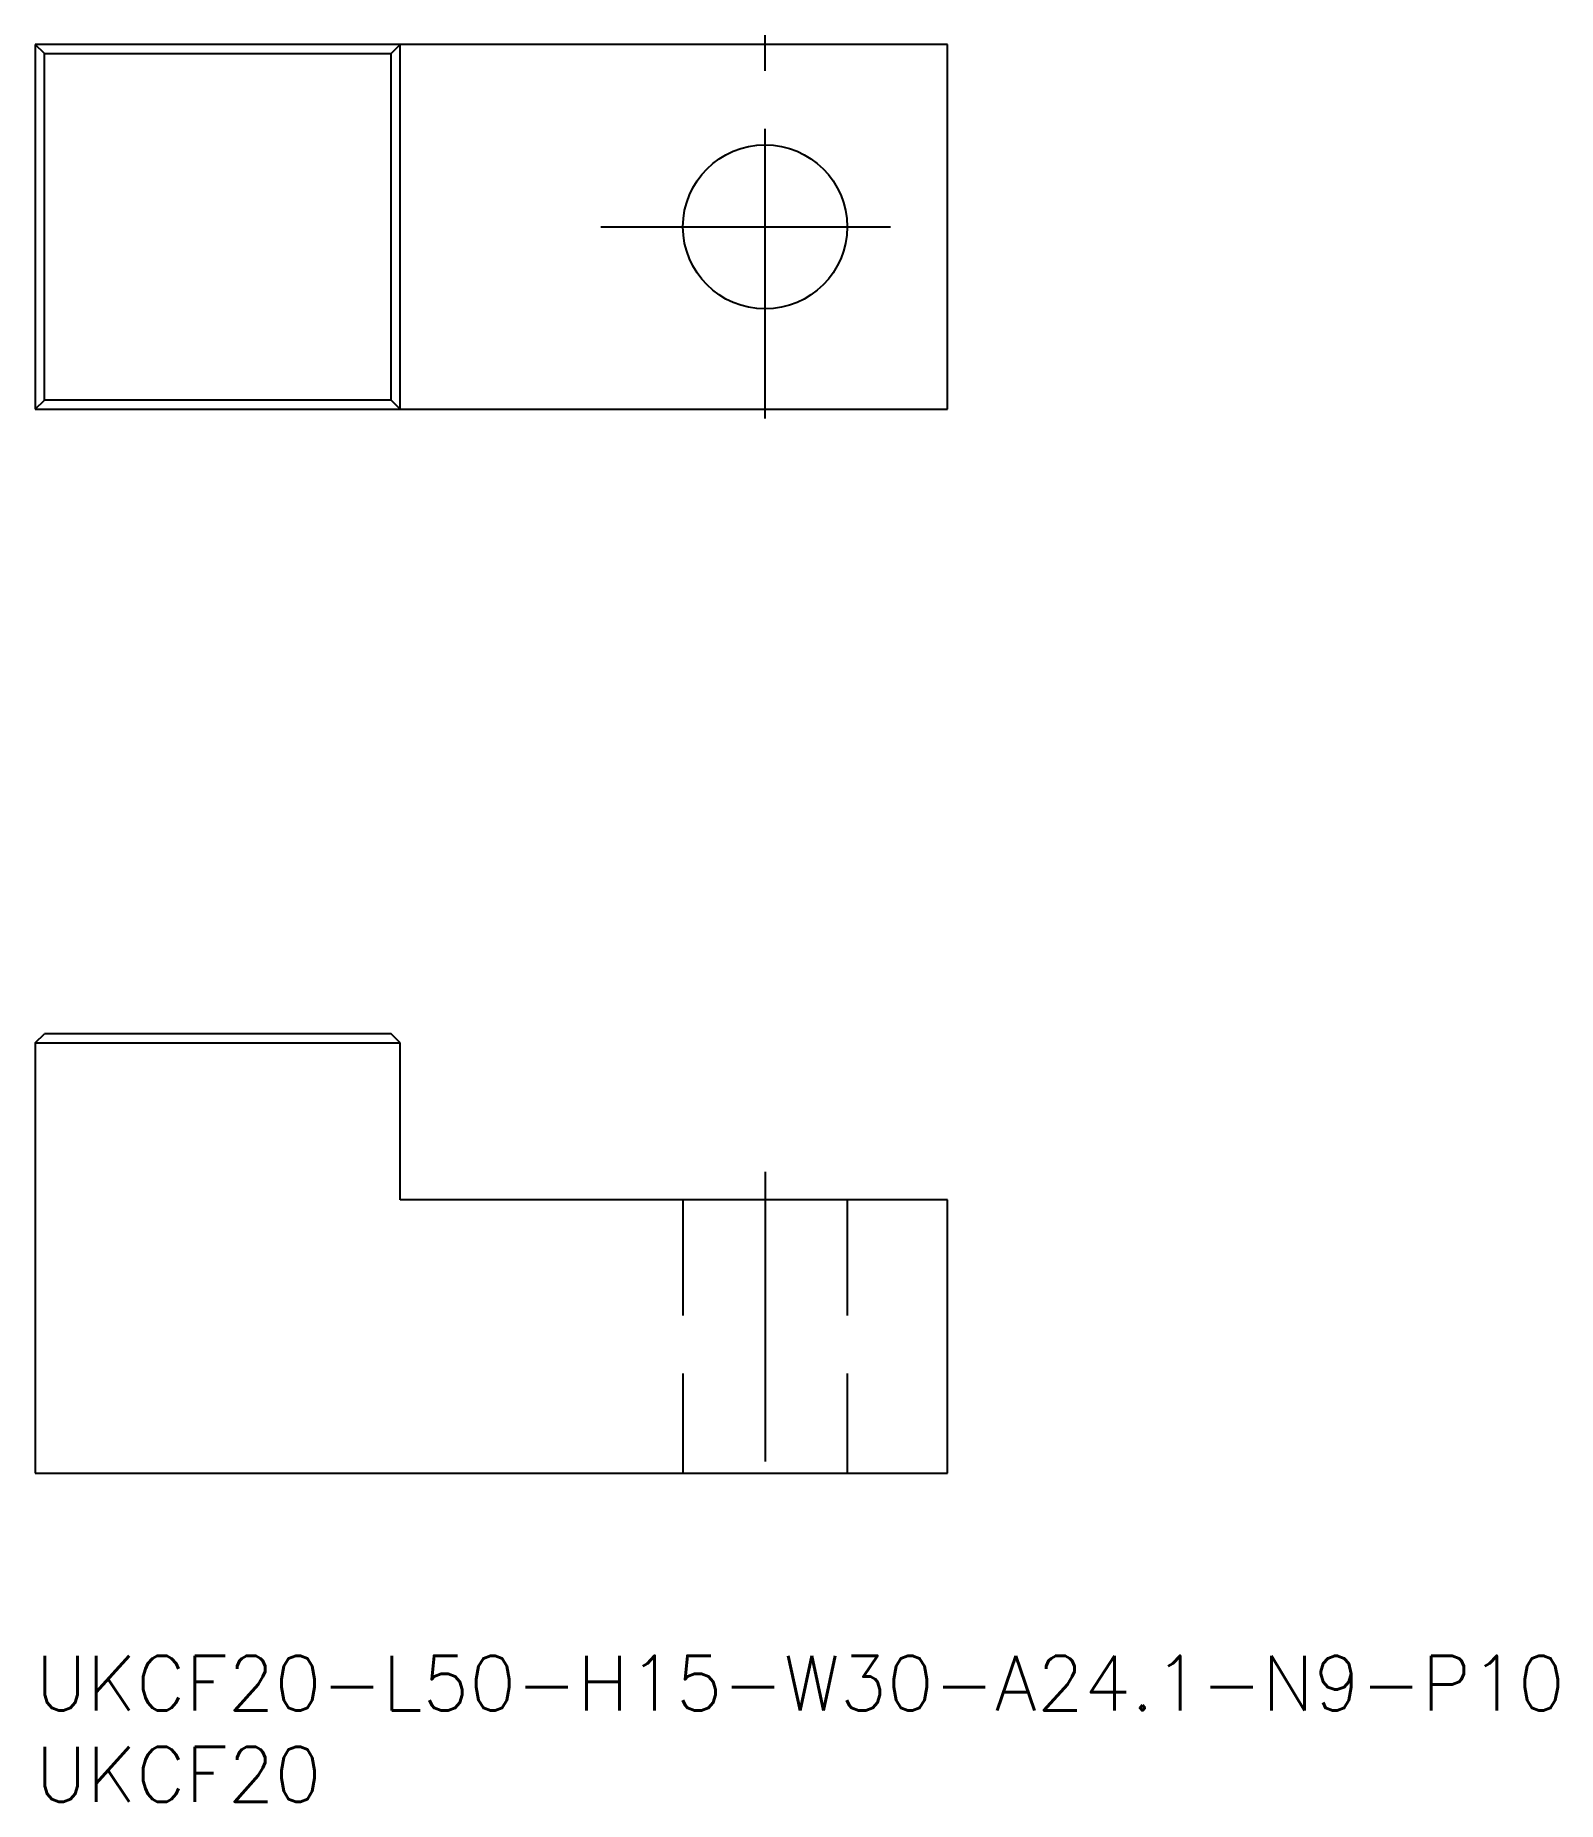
# Model space of a CAD drawing. Extents: x 0 to 83.4, y -8 to 88.8.
import ezdxf

# ---------------------------------------------------------------- set-up
doc = ezdxf.new("R2010")
doc.units = 0
doc.header["$LTSCALE"] = 0.5
doc.linetypes.add('CENTER', pattern=[50.8, 31.75, -6.35, 6.35, -6.35])
doc.linetypes.add('DASHED', pattern=[19.05, 12.7, -6.35])
for name, color, linetype in [('MSM_CENTER', 1, 'CENTER'), ('MSM_CONTINUOUS', 7, 'CONTINUOUS'), ('MSM_DASHED', 4, 'DASHED'), ('MSM_PART_NUMBER', 7, 'CONTINUOUS')]:
    doc.layers.add(name, color=color, linetype=linetype)
doc.styles.get("Standard").update_dxf_attribs({"font": 'txt.shx', "height": 3, "bigfont": 'bigfont.shx'})

msp = doc.modelspace()

# ---------------------------------------------------------------- linework, layer by layer
at = {"layer": 'MSM_CENTER'}
for p, q in [((40, 67.831), (40, 88.831)), ((31, 78.331), (49, 78.331)), ((40, 26.531), (40, 9))]:
    msp.add_line(p, q, dxfattribs=at)
at = {"layer": 'MSM_CONTINUOUS'}
for p, q in [((50, 88.331), (0, 88.331)), ((0, 88.331), (0, 68.331)), ((0.5, 87.831), (0, 88.331)), ((20, 88.331), (19.5, 87.831)), ((20, 68.331), (20, 88.331)), ((50, 68.331), (50, 88.331)), ((0.5, 87.831), (19.5, 87.831)), ((0.5, 68.831), (0.5, 87.831)), ((19.5, 68.831), (19.5, 87.831)), ((0, 68.331), (0.5, 68.831)), ((19.5, 68.831), (0.5, 68.831)), ((20, 68.331), (19.5, 68.831)), ((0, 68.331), (50, 68.331)), ((0, 33.6), (0.5, 34.1)), ((19.5, 34.1), (0.5, 34.1)), ((20, 33.6), (19.5, 34.1)), ((0, 33.6), (0, 10)), ((0, 33.6), (20, 33.6)), ((20, 25), (20, 33.6)), ((50, 25), (20, 25)), ((50, 10), (50, 25)), ((0, 10), (50, 10))]:
    msp.add_line(p, q, dxfattribs=at)
msp.add_circle((40, 78.331), 4.5, dxfattribs=at)
at = {"layer": 'MSM_DASHED'}
for p, q in [((35.5, 25), (35.5, 10)), ((44.5, 25), (44.5, 10))]:
    msp.add_line(p, q, dxfattribs=at)

# ---------------------------------------------------------------- texts
at = {"layer": 'MSM_PART_NUMBER'}
for s, p in [('UKCF20-L50-H15-W30-A24.1-N9-P10', (0, -3)), ('UKCF20', (0, -8))]:
    msp.add_text(s, height=3, dxfattribs=at).set_placement(p)

doc.saveas('drawing.dxf')
